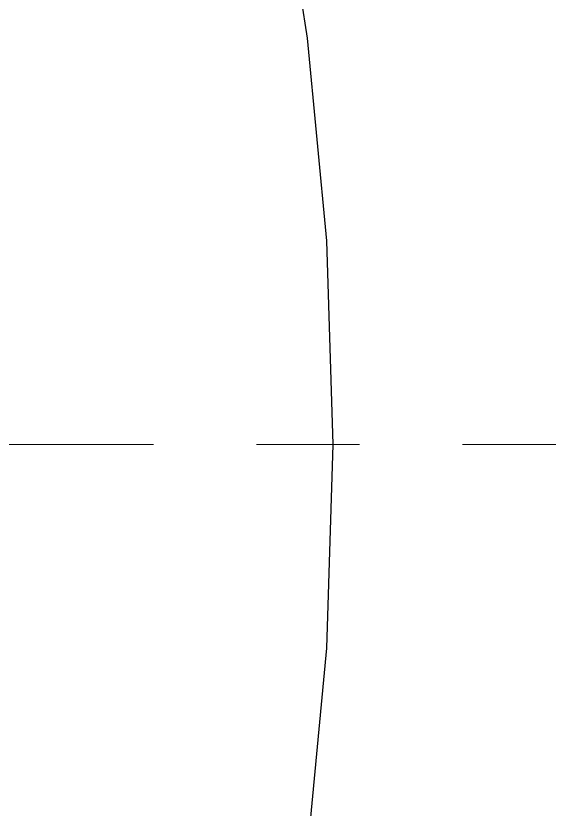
# Model space of a CAD drawing. Header units: millimetres. Extents: x 0 to 420, y 0 to 297.
# Drawn here: x 218.34 to 221.627, y 241.75 to 246.644 of the extents above; entities that cross this region are included whole.
import ezdxf

# ---------------------------------------------------------------- set-up
doc = ezdxf.new("R2010")
doc.units = ezdxf.units.MM
doc.linetypes.add('CENTER', pattern=[5.08, 3.175, -0.635, 0.635, -0.635])
doc.linetypes.add('DASHED', pattern=[1.524, 1.27, -0.254])
doc.layers.add('CENTER', color=1, linetype='CENTER', lineweight=18)
doc.layers.add('HIDDEN', color=8, linetype='DASHED', lineweight=25)

msp = doc.modelspace()

# ---------------------------------------------------------------- linework, layer by layer
at = {"layer": 'CENTER'}
msp.add_line((170.29325, 244), (230.29325, 244), dxfattribs=at)
at = {"layer": 'HIDDEN'}
for points in [[(219.93899, 247.74763), (220.13554, 246.50666)], [(219.93899, 247.74763), (220.13554, 246.50666)], [(220.13554, 246.50666), (220.25378, 245.25581)], [(220.13554, 246.50666), (220.25378, 245.25581)], [(220.25378, 245.25581), (220.29325, 244)], [(220.25378, 245.25581), (220.29325, 244)], [(220.29325, 244), (220.25378, 242.74419)], [(220.29325, 244), (220.25378, 242.74419)], [(220.25378, 242.74419), (220.13554, 241.49334)], [(220.25378, 242.74419), (220.13554, 241.49334)]]:
    msp.add_lwpolyline(points, dxfattribs=at)

doc.saveas('drawing.dxf')
